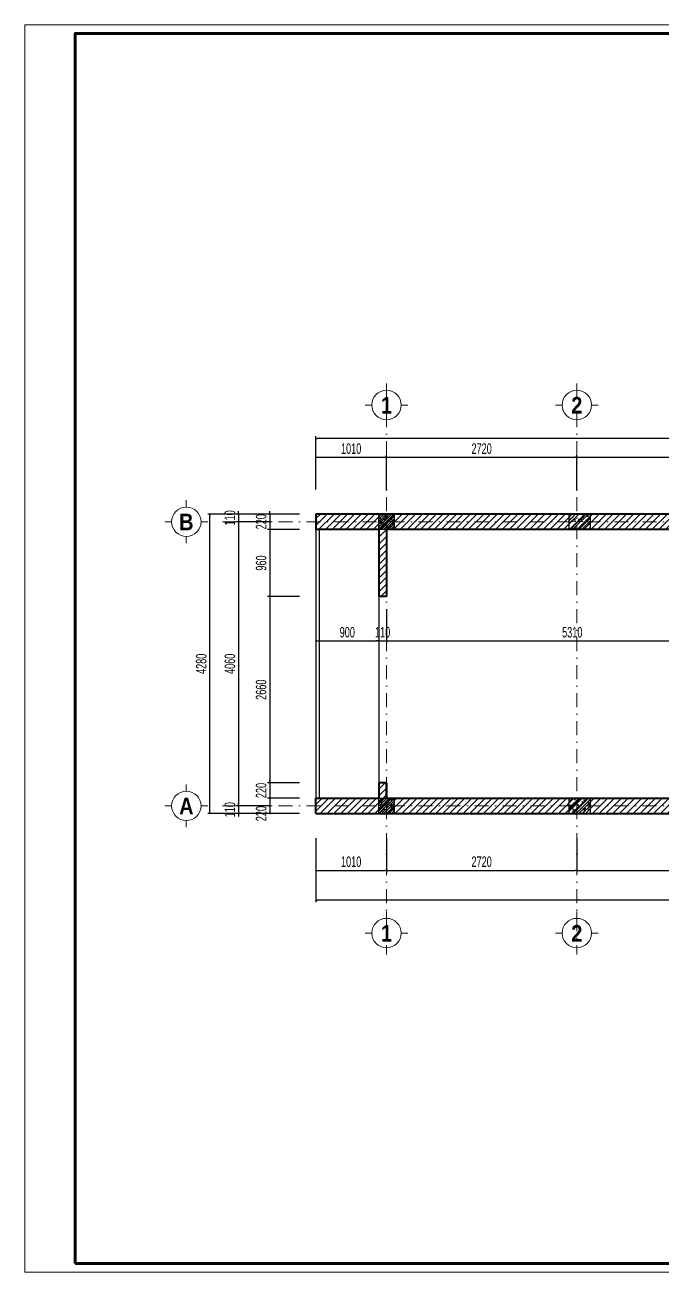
# Model space of a CAD drawing. Header units: millimetres. Extents: x 2565303 to 2664360, y -865723 to -262051.
# Drawn here: x 2629272 to 2638378, y -469725 to -451905 of the extents above; entities that cross this region are included whole.
import ezdxf
from ezdxf.enums import TextEntityAlignment as Align

# ---------------------------------------------------------------- set-up
doc = ezdxf.new("R2010")
doc.units = ezdxf.units.MM
doc.header["$LTSCALE"] = 10
doc.header["$MEASUREMENT"] = 0
doc.linetypes.add('DASHDOT', pattern=[1, 0.5, -0.25, 0, -0.25])
doc.layers.get('0').update_dxf_attribs({"linetype": 'CONTINUOUS'})
doc.layers.get('DEFPOINTS').update_dxf_attribs({"color": 10, "linetype": 'CONTINUOUS'})
for name, color, linetype in [('- Hach vl', 9, 'CONTINUOUS'), ('Khungten_LCDI', 7, 'CONTINUOUS'), ('M3', 3, 'CONTINUOUS')]:
    doc.layers.add(name, color=color, linetype=linetype)
for name, color, linetype, lineweight in [('- Nội Thất', 83, 'CONTINUOUS', 25), ('-thay1', 7, 'CONTINUOUS', 18), ('-Tường', 4, 'CONTINUOUS', 35), ('LC Dim', 8, 'CONTINUOUS', 13), ('LC Hatch', 252, 'CONTINUOUS', 5), ('LC ISO', 153, 'CONTINUOUS', 13), ('LC Net dam 1', 30, 'CONTINUOUS', 30), ('LC Net dam2', 6, 'CONTINUOUS', 40), ('LC Net manh', 250, 'CONTINUOUS', 5), ('LC Net truc', 134, 'DASHDOT', 5), ('LC Text1', 20, 'CONTINUOUS', 13)]:
    doc.layers.add(name, color=color, linetype=linetype, lineweight=lineweight)
doc.styles.add('HOATBIF', font='hoatbif.shx', dxfattribs={"width": 0.65})
doc.styles.add('Khungten', font='', dxfattribs={"width": 0.9, "height": 5000})
doc.styles.add('LC 1', font='')
doc.styles.add('Title', font='', dxfattribs={"width": 0.8})
doc.styles.get('Khungten').set_extended_font_data('.VnAvantH')
doc.styles.get('LC 1').set_extended_font_data('.VnAvantH', bold=True)
doc.styles.get('Title').set_extended_font_data('.VnBlackH')
doc.dimstyles.new('1-100 (1-60)', dxfattribs={"dimscale": 60, "dimtxt": 2.5, "dimasz": 0.35, "dimexe": 0.5, "dimexo": 0, "dimgap": 0.8, "dimtad": 1, "dimdec": 0, "dimzin": 0, "dimdsep": 46, "dimtxsty": 'HOATBIF', "dimblk1": 'DOT', "dimblk2": 'DOT', "dimsah": 1, "dimcen": -1, "dimdle": 1, "dimclrd": 256, "dimclre": 256, "dimclrt": 4, "dimadec": 3, "dimazin": 2, "dimtfac": 0.333333, "dimtdec": 0, "dimtix": 1, "dimtmove": 2, "dimatfit": 3, "dimldrblk": 'DOT', "dimfxl": 1, "dimtvp": 0.833333, "dimtolj": 1, "dimtzin": 0, "dimarcsym": 0})

# ---------------------------------------------------------------- blocks, each defined once
blk = doc.blocks.new('DOT')
at = {"layer": 'M3', "color": 0, "linetype": 'ByBlock'}
blk.add_line((-0.5, 0), (-1, 0), dxfattribs=at)
at = {"layer": 'M3', "color": 0, "linetype": 'ByBlock', "const_width": 0.5}
blk.add_lwpolyline([(-0.25, 0, 1), (0.25, 0, 1)], format="xyb", close=True, dxfattribs=at)
blk = doc.blocks.new('*D335')
at = {"layer": 'DEFPOINTS', "color": 0, "transparency": 16777216}
for p in [(2634439, -458083), (2633429, -458543), (2634439, -458543)]:
    blk.add_point(p, dxfattribs=at)
at = {"layer": 'LC Dim', "lineweight": -2, "transparency": 16777216}
for p, q in [((2633429, -458543), (2633429, -458053)), ((2633450, -458083), (2634418, -458083)), ((2634439, -458543), (2634439, -458053))]:
    blk.add_line(p, q, dxfattribs=at)
at = {"layer": 'LC Dim', "lineweight": -2, "transparency": 16777216, "xscale": 21, "yscale": 21, "zscale": 21, "rotation": 180}
blk.add_blockref('DOT', (2633429, -458083), dxfattribs=at)
at = {"layer": 'LC Dim', "lineweight": -2, "transparency": 16777216, "xscale": 21, "yscale": 21, "zscale": 21}
blk.add_blockref('DOT', (2634439, -458083), dxfattribs=at)
at = {"layer": 'LC Dim', "color": 4, "transparency": 16777216, "insert": (2633934, -457960), "char_height": 150, "attachment_point": 5, "style": 'HOATBIF'}
blk.add_mtext('\\A1;1010', dxfattribs=at)
blk = doc.blocks.new('*D336')
at = {"layer": 'DEFPOINTS', "color": 0, "transparency": 16777216}
for p in [(2637159, -458083), (2634439, -458543), (2637159, -458543)]:
    blk.add_point(p, dxfattribs=at)
at = {"layer": 'LC Dim', "lineweight": -2, "transparency": 16777216}
for p, q in [((2634439, -458543), (2634439, -458053)), ((2634460, -458083), (2637138, -458083)), ((2637159, -458543), (2637159, -458053))]:
    blk.add_line(p, q, dxfattribs=at)
at = {"layer": 'LC Dim', "lineweight": -2, "transparency": 16777216, "xscale": 21, "yscale": 21, "zscale": 21, "rotation": 180}
blk.add_blockref('DOT', (2634439, -458083), dxfattribs=at)
at = {"layer": 'LC Dim', "lineweight": -2, "transparency": 16777216, "xscale": 21, "yscale": 21, "zscale": 21}
blk.add_blockref('DOT', (2637159, -458083), dxfattribs=at)
at = {"layer": 'LC Dim', "color": 4, "transparency": 16777216, "insert": (2635799, -457960), "char_height": 150, "attachment_point": 5, "style": 'HOATBIF'}
blk.add_mtext('\\A1;2720', dxfattribs=at)
blk = doc.blocks.new('*D337')
at = {"layer": 'DEFPOINTS', "color": 0, "transparency": 16777216}
for p in [(2641359, -458083), (2637159, -458543), (2641359, -458543)]:
    blk.add_point(p, dxfattribs=at)
at = {"layer": 'LC Dim', "lineweight": -2, "transparency": 16777216}
for p, q in [((2637159, -458543), (2637159, -458053)), ((2637180, -458083), (2641338, -458083)), ((2641359, -458543), (2641359, -458053))]:
    blk.add_line(p, q, dxfattribs=at)
at = {"layer": 'LC Dim', "lineweight": -2, "transparency": 16777216, "xscale": 21, "yscale": 21, "zscale": 21, "rotation": 180}
blk.add_blockref('DOT', (2637159, -458083), dxfattribs=at)
at = {"layer": 'LC Dim', "lineweight": -2, "transparency": 16777216, "xscale": 21, "yscale": 21, "zscale": 21}
blk.add_blockref('DOT', (2641359, -458083), dxfattribs=at)
at = {"layer": 'LC Dim', "color": 4, "transparency": 16777216, "insert": (2639259, -457960), "char_height": 150, "attachment_point": 5, "style": 'HOATBIF'}
blk.add_mtext('\\A1;4200', dxfattribs=at)
blk = doc.blocks.new('*D341')
at = {"layer": 'DEFPOINTS', "color": 0, "transparency": 16777216}
for p in [(2633429, -457813), (2633429, -458543), (2648329, -458543)]:
    blk.add_point(p, dxfattribs=at)
at = {"layer": 'LC Dim', "lineweight": -2, "transparency": 16777216}
for p, q in [((2633429, -458543), (2633429, -457783)), ((2648329, -458543), (2648329, -457783)), ((2648308, -457813), (2633450, -457813))]:
    blk.add_line(p, q, dxfattribs=at)
at = {"layer": 'LC Dim', "lineweight": -2, "transparency": 16777216, "xscale": 21, "yscale": 21, "zscale": 21, "rotation": 180}
blk.add_blockref('DOT', (2633429, -457813), dxfattribs=at)
at = {"layer": 'LC Dim', "lineweight": -2, "transparency": 16777216, "xscale": 21, "yscale": 21, "zscale": 21}
blk.add_blockref('DOT', (2648329, -457813), dxfattribs=at)
at = {"layer": 'LC Dim', "color": 4, "transparency": 16777216, "insert": (2641249, -457690), "char_height": 150, "attachment_point": 5, "style": 'HOATBIF'}
blk.add_mtext('\\A1;14900', dxfattribs=at)
blk = doc.blocks.new('*D342')
at = {"layer": 'DEFPOINTS', "color": 0, "transparency": 16777216}
for p in [(2633429, -463525), (2634439, -463525), (2634439, -463985)]:
    blk.add_point(p, dxfattribs=at)
at = {"layer": 'LC Dim', "lineweight": -2, "transparency": 16777216}
for p, q in [((2633429, -463525), (2633429, -464015)), ((2634439, -463525), (2634439, -464015)), ((2633450, -463985), (2634418, -463985))]:
    blk.add_line(p, q, dxfattribs=at)
at = {"layer": 'LC Dim', "lineweight": -2, "transparency": 16777216, "xscale": 21, "yscale": 21, "zscale": 21, "rotation": 180}
blk.add_blockref('DOT', (2633429, -463985), dxfattribs=at)
at = {"layer": 'LC Dim', "lineweight": -2, "transparency": 16777216, "xscale": 21, "yscale": 21, "zscale": 21}
blk.add_blockref('DOT', (2634439, -463985), dxfattribs=at)
at = {"layer": 'LC Dim', "color": 4, "transparency": 16777216, "insert": (2633934, -463862), "char_height": 150, "attachment_point": 5, "style": 'HOATBIF'}
blk.add_mtext('\\A1;1010', dxfattribs=at)
blk = doc.blocks.new('*D343')
at = {"layer": 'DEFPOINTS', "color": 0, "transparency": 16777216}
for p in [(2634439, -463525), (2637159, -463525), (2637159, -463985)]:
    blk.add_point(p, dxfattribs=at)
at = {"layer": 'LC Dim', "lineweight": -2, "transparency": 16777216}
for p, q in [((2634439, -463525), (2634439, -464015)), ((2637159, -463525), (2637159, -464015)), ((2634460, -463985), (2637138, -463985))]:
    blk.add_line(p, q, dxfattribs=at)
at = {"layer": 'LC Dim', "lineweight": -2, "transparency": 16777216, "xscale": 21, "yscale": 21, "zscale": 21, "rotation": 180}
blk.add_blockref('DOT', (2634439, -463985), dxfattribs=at)
at = {"layer": 'LC Dim', "lineweight": -2, "transparency": 16777216, "xscale": 21, "yscale": 21, "zscale": 21}
blk.add_blockref('DOT', (2637159, -463985), dxfattribs=at)
at = {"layer": 'LC Dim', "color": 4, "transparency": 16777216, "insert": (2635799, -463862), "char_height": 150, "attachment_point": 5, "style": 'HOATBIF'}
blk.add_mtext('\\A1;2720', dxfattribs=at)
blk = doc.blocks.new('*D344')
at = {"layer": 'DEFPOINTS', "color": 0, "transparency": 16777216}
for p in [(2637159, -463525), (2641359, -463525), (2641359, -463985)]:
    blk.add_point(p, dxfattribs=at)
at = {"layer": 'LC Dim', "lineweight": -2, "transparency": 16777216}
for p, q in [((2637159, -463525), (2637159, -464015)), ((2641359, -463525), (2641359, -464015)), ((2637180, -463985), (2641338, -463985))]:
    blk.add_line(p, q, dxfattribs=at)
at = {"layer": 'LC Dim', "lineweight": -2, "transparency": 16777216, "xscale": 21, "yscale": 21, "zscale": 21, "rotation": 180}
blk.add_blockref('DOT', (2637159, -463985), dxfattribs=at)
at = {"layer": 'LC Dim', "lineweight": -2, "transparency": 16777216, "xscale": 21, "yscale": 21, "zscale": 21}
blk.add_blockref('DOT', (2641359, -463985), dxfattribs=at)
at = {"layer": 'LC Dim', "color": 4, "transparency": 16777216, "insert": (2639259, -463862), "char_height": 150, "attachment_point": 5, "style": 'HOATBIF'}
blk.add_mtext('\\A1;4200', dxfattribs=at)
blk = doc.blocks.new('*D348')
at = {"layer": 'DEFPOINTS', "color": 0, "transparency": 16777216}
for p in [(2633429, -463525), (2648329, -463525), (2633429, -464412)]:
    blk.add_point(p, dxfattribs=at)
at = {"layer": 'LC Dim', "lineweight": -2, "transparency": 16777216}
for p, q in [((2633429, -463525), (2633429, -464442)), ((2648329, -463525), (2648329, -464442)), ((2648308, -464412), (2633450, -464412))]:
    blk.add_line(p, q, dxfattribs=at)
at = {"layer": 'LC Dim', "lineweight": -2, "transparency": 16777216, "xscale": 21, "yscale": 21, "zscale": 21, "rotation": 180}
blk.add_blockref('DOT', (2633429, -464412), dxfattribs=at)
at = {"layer": 'LC Dim', "lineweight": -2, "transparency": 16777216, "xscale": 21, "yscale": 21, "zscale": 21}
blk.add_blockref('DOT', (2648329, -464412), dxfattribs=at)
at = {"layer": 'LC Dim', "color": 4, "transparency": 16777216, "insert": (2641249, -464277), "char_height": 150, "attachment_point": 5, "style": 'HOATBIF'}
blk.add_mtext('\\A1;14900', dxfattribs=at)
blk = doc.blocks.new('*D349')
at = {"layer": 'DEFPOINTS', "color": 0, "transparency": 16777216}
for p in [(2632325, -459004), (2632771, -458894), (2632771, -459004)]:
    blk.add_point(p, dxfattribs=at)
at = {"layer": 'LC Dim', "lineweight": -2, "transparency": 16777216}
for p, q in [((2632325, -458873), (2632325, -458852)), ((2632771, -458894), (2632295, -458894)), ((2632771, -459004), (2632295, -459004)), ((2632325, -458894), (2632325, -459004)), ((2632325, -459025), (2632325, -459046))]:
    blk.add_line(p, q, dxfattribs=at)
at = {"layer": 'LC Dim', "lineweight": -2, "transparency": 16777216, "xscale": 21, "yscale": 21, "zscale": 21}
for p, rotation in [((2632325, -458894), 270), ((2632325, -459004), 90)]:
    blk.add_blockref('DOT', p, dxfattribs=dict(at, rotation=rotation))
at = {"layer": 'LC Dim', "color": 4, "transparency": 16777216, "insert": (2632202, -458949), "char_height": 150, "attachment_point": 5, "rotation": 90, "style": 'HOATBIF'}
blk.add_mtext('\\A1;110', dxfattribs=at)
blk = doc.blocks.new('*D350')
at = {"layer": 'DEFPOINTS', "color": 0, "transparency": 16777216}
for p in [(2632771, -459004), (2632325, -463064), (2632771, -463064)]:
    blk.add_point(p, dxfattribs=at)
at = {"layer": 'LC Dim', "lineweight": -2, "transparency": 16777216}
for p, q in [((2632771, -459004), (2632295, -459004)), ((2632325, -459025), (2632325, -463043)), ((2632771, -463064), (2632295, -463064))]:
    blk.add_line(p, q, dxfattribs=at)
at = {"layer": 'LC Dim', "lineweight": -2, "transparency": 16777216, "xscale": 21, "yscale": 21, "zscale": 21}
for p, rotation in [((2632325, -459004), 90), ((2632325, -463064), 270)]:
    blk.add_blockref('DOT', p, dxfattribs=dict(at, rotation=rotation))
at = {"layer": 'LC Dim', "color": 4, "transparency": 16777216, "insert": (2632202, -461034), "char_height": 150, "attachment_point": 5, "rotation": 90, "style": 'HOATBIF'}
blk.add_mtext('\\A1;4060', dxfattribs=at)
blk = doc.blocks.new('*D351')
at = {"layer": 'DEFPOINTS', "color": 0, "transparency": 16777216}
for p in [(2632771, -463064), (2632325, -463174), (2632771, -463174)]:
    blk.add_point(p, dxfattribs=at)
at = {"layer": 'LC Dim', "lineweight": -2, "transparency": 16777216}
for p, q in [((2632771, -463064), (2632295, -463064)), ((2632325, -463043), (2632325, -463022)), ((2632325, -463064), (2632325, -463174)), ((2632771, -463174), (2632295, -463174)), ((2632325, -463195), (2632325, -463216))]:
    blk.add_line(p, q, dxfattribs=at)
at = {"layer": 'LC Dim', "lineweight": -2, "transparency": 16777216, "xscale": 21, "yscale": 21, "zscale": 21}
for p, rotation in [((2632325, -463064), 270), ((2632325, -463174), 90)]:
    blk.add_blockref('DOT', p, dxfattribs=dict(at, rotation=rotation))
at = {"layer": 'LC Dim', "color": 4, "transparency": 16777216, "insert": (2632202, -463119), "char_height": 150, "attachment_point": 5, "rotation": 90, "style": 'HOATBIF'}
blk.add_mtext('\\A1;110', dxfattribs=at)
blk = doc.blocks.new('*D352')
at = {"layer": 'DEFPOINTS', "color": 0, "transparency": 16777216}
for p in [(2631915, -458894), (2632771, -458894), (2632771, -463174)]:
    blk.add_point(p, dxfattribs=at)
at = {"layer": 'LC Dim', "lineweight": -2, "transparency": 16777216}
for p, q in [((2632771, -458894), (2631885, -458894)), ((2631915, -463153), (2631915, -458915)), ((2632771, -463174), (2631885, -463174))]:
    blk.add_line(p, q, dxfattribs=at)
at = {"layer": 'LC Dim', "lineweight": -2, "transparency": 16777216, "xscale": 21, "yscale": 21, "zscale": 21}
for p, rotation in [((2631915, -458894), 90), ((2631915, -463174), 270)]:
    blk.add_blockref('DOT', p, dxfattribs=dict(at, rotation=rotation))
at = {"layer": 'LC Dim', "color": 4, "transparency": 16777216, "insert": (2631792, -461034), "char_height": 150, "attachment_point": 5, "rotation": 90, "style": 'HOATBIF'}
blk.add_mtext('\\A1;4280', dxfattribs=at)
blk = doc.blocks.new('lcdi fix')
at = {"layer": 'DEFPOINTS', "lineweight": 0}
blk.add_lwpolyline([(-1200, -14850), (-1200, 14850), (40800, 14850), (40800, -14850)], close=True, dxfattribs=at)
at = {"layer": 'Khungten_LCDI', "color": 5, "lineweight": 60}
blk.add_lwpolyline([(0, -14650), (0, 14650), (40600, 14650), (40600, -14650)], close=True, dxfattribs=at)
at = {"color": 7, "style": 'Khungten', "width": 0.8}
for tag, p in [('REVISION', (39499, -10746)), ('NGAYHT', (39546, -11609))]:
    blk.add_attdef(tag, text='', height=200, dxfattribs=at).set_placement(p, align=Align.CENTER)
at = {"layer": 'LC Text1', "style": 'Title', "width": 1.485915}
for tag, p, p2 in [('TENBANVE1', (36913, -8886), (40339, -8886)), ('TENBANVE2', (36913, -9562), (40339, -9562))]:
    blk.add_attdef(tag, text='', height=250, dxfattribs=at).set_placement(p, p2, align=Align.FIT)
at = {"layer": 'LC Text1', "style": 'Title', "width": 0.7}
blk.add_attdef('SOBANVE', text='', height=250, dxfattribs=at).set_placement((39562, -13896), align=Align.CENTER)
blk = doc.blocks.new('gfs')
at = {"layer": '- Hach vl', "ltscale": 0.2}
h = blk.add_hatch(dxfattribs=at)
h.set_pattern_fill('ANSI31', color=256, scale=200, style=0)
h.set_pattern_definition([(45, (3894016.553, -231657.651), (-17.67766953, 17.67766953), [])])
h.paths.add_polyline_path([(2119996, -313176), (2119887, -313176), (2119887, -313286), (2119996, -313286)])
h.paths.add_polyline_path([(2119887, -313176), (2119777, -313176), (2119777, -313286), (2119887, -313286)])
h.paths.add_polyline_path([(2119887, -313066), (2119777, -313066), (2119777, -313176), (2119887, -313176)])
h.paths.add_polyline_path([(2119996, -313066), (2119887, -313066), (2119887, -313176), (2119996, -313176)])
h = blk.add_hatch(dxfattribs=at)
h.set_pattern_fill('AR-CONC', color=256, scale=20, style=0)
h.set_pattern_definition([(50, (3894016.55, -231657.65), (143.4520365, -12.550427), [15, -165]), (355, (3894016.55, -231657.65), (-27.750267, 150.438427), [12, -132]), (100.4514, (3894028.51, -231658.7), (115.701876, 137.887908), [12.748038, -140.228422]), (46.1842, (3894016.55, -231617.65), (213.44821, -33.103803), [22.5, -247.5]), (96.6356, (3894034.34, -231620.4), (186.93254, 194.823574), [19.122058, -210.3426]), (351.1842, (3894016.55, -231617.65), (186.93239, 194.82372), [18, -198]), (21, (3894036.55, -231627.65), (119.3814104, -80.523778), [15, -165]), (326, (3894036.55, -231627.65), (48.663066, 145.030009), [12, -132]), (71.4514, (3894046.5, -231634.36), (168.044526, 64.506099), [12.748038, -140.228422]), (37.5, (3894016.553, -231657.65), (2.431971, 66.5787708), [0, -130.4, 0, -134, 0, -132.5]), (7.5, (3894016.55, -231657.65), (52.6139075, 78.8823424), [0, -76.4, 0, -127.4, 0, -50.5]), (327.5, (3893971.953, -231657.65), (106.7644872, -4.5109743), [0, -50, 0, -156, 0, -207]), (317.5, (3893951.95, -231657.65), (116.637234, 20.0209965), [0, -65, 0, -103.6, 0, -147])])
h.paths.add_polyline_path([(2119996, -313176), (2119887, -313176), (2119887, -313286), (2119996, -313286)])
h.paths.add_polyline_path([(2119887, -313176), (2119777, -313176), (2119777, -313286), (2119887, -313286)])
h.paths.add_polyline_path([(2119887, -313066), (2119777, -313066), (2119777, -313176), (2119887, -313176)])
h.paths.add_polyline_path([(2119996, -313066), (2119887, -313066), (2119887, -313176), (2119996, -313176)])
at = {"layer": 'LC Net dam 1'}
blk.add_lwpolyline([(2119777, -313066), (2119997, -313066), (2119997, -313286), (2119777, -313286)], close=True, dxfattribs=at)
blk = doc.blocks.new('c22x30')
at = {"layer": 'LC Hatch'}
h = blk.add_hatch(dxfattribs=at)
h.set_pattern_fill('BTCT', color=256, scale=25)
h.set_pattern_definition([(50, (-619188.45, -138015.9), (179.315046, -15.688034), [18.75, -206.25]), (355, (-619188.45, -138015.9), (-34.687833, 188.048033), [15, -165]), (100.4514, (-619173.5, -138017.21), (144.627345, 172.359886), [15.93505, -175.28553]), (46.1842, (-619188.45, -137965.9), (266.81026, -41.37975), [28.125, -309.375]), (96.6356, (-619166.22, -137969.35), (233.66568, 243.52947), [23.90257, -262.92825]), (351.1842, (-619188.45, -137965.9), (233.66549, 243.52965), [22.5, -247.5]), (21, (-619163.45, -137978.4), (149.226763, -100.654723), [18.75, -206.25]), (326, (-619163.45, -137978.4), (60.828833, 181.28751), [15, -165]), (71.4514, (-619151.02, -137986.79), (210.055657, 80.632624), [15.93505, -175.28553]), (37.5, (-619188.45, -138015.9), (3.039964, 83.2234635), [0, -163, 0, -167.5, 0, -165.625]), (7.5, (-619188.45, -138015.9), (65.767384, 98.602928), [0, -95.5, 0, -159.25, 0, -63.125]), (327.5, (-619244.2, -138015.9), (133.455609, -5.638718), [0, -62.5, 0, -195, 0, -258.75]), (317.5, (-619269.2, -138015.9), (145.796542, 25.026246), [0, -81.25, 0, -129.5, 0, -183.75]), (45, (-619188.45, -138015.9), (-66.291261, 66.291261), []), (45, (-619144.26, -138015.9), (-66.291261, 66.291261), [])])
h.paths.add_polyline_path([(0, 0), (0, -220), (300, -220), (300, 0)])
at = {"layer": 'LC Net dam 1'}
blk.add_lwpolyline([(0, 0), (300, 0), (300, -220), (0, -220)], close=True, dxfattribs=at)
blk = doc.blocks.new('he cot')
at = {"layer": '-Tường'}
for p in [(551956, -92941), (565736, -92941), (551956, -97001), (565736, -97001)]:
    blk.add_blockref('gfs', p, dxfattribs=at)
at = {"layer": 'LC Net dam 1'}
for p in [(2674453, -406007), (2678573, -406007), (2681173, -406007), (2674453, -410067), (2678573, -410067), (2681173, -410067)]:
    blk.add_blockref('c22x30', p, dxfattribs=at)
blk = doc.blocks.new('*D415')
at = {"layer": 'DEFPOINTS', "color": 0, "transparency": 16777216}
for p in [(2633196, -458894), (2632771, -459114), (2633196, -459114)]:
    blk.add_point(p, dxfattribs=at)
at = {"layer": 'LC Dim', "lineweight": -2, "transparency": 16777216}
for p, q in [((2632771, -458873), (2632771, -458852)), ((2633196, -458894), (2632741, -458894)), ((2632771, -458894), (2632771, -459114)), ((2633196, -459114), (2632741, -459114)), ((2632771, -459135), (2632771, -459156))]:
    blk.add_line(p, q, dxfattribs=at)
at = {"layer": 'LC Dim', "lineweight": -2, "transparency": 16777216, "xscale": 21, "yscale": 21, "zscale": 21}
for p, rotation in [((2632771, -458894), 270), ((2632771, -459114), 90)]:
    blk.add_blockref('DOT', p, dxfattribs=dict(at, rotation=rotation))
at = {"layer": 'LC Dim', "color": 4, "transparency": 16777216, "insert": (2632648, -459004), "char_height": 150, "attachment_point": 5, "rotation": 90, "style": 'HOATBIF'}
blk.add_mtext('\\A1;220', dxfattribs=at)
blk = doc.blocks.new('*D416')
at = {"layer": 'DEFPOINTS', "color": 0, "transparency": 16777216}
for p in [(2633196, -459114), (2632771, -460074), (2633196, -460074)]:
    blk.add_point(p, dxfattribs=at)
at = {"layer": 'LC Dim', "lineweight": -2, "transparency": 16777216}
for p, q in [((2633196, -459114), (2632741, -459114)), ((2632771, -459135), (2632771, -460053)), ((2633196, -460074), (2632741, -460074))]:
    blk.add_line(p, q, dxfattribs=at)
at = {"layer": 'LC Dim', "lineweight": -2, "transparency": 16777216, "xscale": 21, "yscale": 21, "zscale": 21}
for p, rotation in [((2632771, -459114), 90), ((2632771, -460074), 270)]:
    blk.add_blockref('DOT', p, dxfattribs=dict(at, rotation=rotation))
at = {"layer": 'LC Dim', "color": 4, "transparency": 16777216, "insert": (2632648, -459594), "char_height": 150, "attachment_point": 5, "rotation": 90, "style": 'HOATBIF'}
blk.add_mtext('\\A1;960', dxfattribs=at)
blk = doc.blocks.new('*D417')
at = {"layer": 'DEFPOINTS', "color": 0, "transparency": 16777216}
for p in [(2633196, -460074), (2632771, -462734), (2633196, -462734)]:
    blk.add_point(p, dxfattribs=at)
at = {"layer": 'LC Dim', "lineweight": -2, "transparency": 16777216}
for p, q in [((2633196, -460074), (2632741, -460074)), ((2632771, -460095), (2632771, -462713)), ((2633196, -462734), (2632741, -462734))]:
    blk.add_line(p, q, dxfattribs=at)
at = {"layer": 'LC Dim', "lineweight": -2, "transparency": 16777216, "xscale": 21, "yscale": 21, "zscale": 21}
for p, rotation in [((2632771, -460074), 90), ((2632771, -462734), 270)]:
    blk.add_blockref('DOT', p, dxfattribs=dict(at, rotation=rotation))
at = {"layer": 'LC Dim', "color": 4, "transparency": 16777216, "insert": (2632648, -461404), "char_height": 150, "attachment_point": 5, "rotation": 90, "style": 'HOATBIF'}
blk.add_mtext('\\A1;2660', dxfattribs=at)
blk = doc.blocks.new('*D418')
at = {"layer": 'DEFPOINTS', "color": 0, "transparency": 16777216}
for p in [(2633196, -462734), (2632771, -462954), (2633196, -462954)]:
    blk.add_point(p, dxfattribs=at)
at = {"layer": 'LC Dim', "lineweight": -2, "transparency": 16777216}
for p, q in [((2633196, -462734), (2632741, -462734)), ((2632771, -462713), (2632771, -462692)), ((2632771, -462734), (2632771, -462954)), ((2633196, -462954), (2632741, -462954)), ((2632771, -462975), (2632771, -462996))]:
    blk.add_line(p, q, dxfattribs=at)
at = {"layer": 'LC Dim', "lineweight": -2, "transparency": 16777216, "xscale": 21, "yscale": 21, "zscale": 21}
for p, rotation in [((2632771, -462734), 270), ((2632771, -462954), 90)]:
    blk.add_blockref('DOT', p, dxfattribs=dict(at, rotation=rotation))
at = {"layer": 'LC Dim', "color": 4, "transparency": 16777216, "insert": (2632648, -462844), "char_height": 150, "attachment_point": 5, "rotation": 90, "style": 'HOATBIF'}
blk.add_mtext('\\A1;220', dxfattribs=at)
blk = doc.blocks.new('*D419')
at = {"layer": 'DEFPOINTS', "color": 0, "transparency": 16777216}
for p in [(2633196, -462954), (2632771, -463174), (2633196, -463174)]:
    blk.add_point(p, dxfattribs=at)
at = {"layer": 'LC Dim', "lineweight": -2, "transparency": 16777216}
for p, q in [((2633196, -462954), (2632741, -462954)), ((2632771, -462975), (2632771, -463153)), ((2633196, -463174), (2632741, -463174))]:
    blk.add_line(p, q, dxfattribs=at)
at = {"layer": 'LC Dim', "lineweight": -2, "transparency": 16777216, "xscale": 21, "yscale": 21, "zscale": 21}
for p, rotation in [((2632771, -462954), 90), ((2632771, -463174), 270)]:
    blk.add_blockref('DOT', p, dxfattribs=dict(at, rotation=rotation))
at = {"layer": 'LC Dim', "color": 4, "transparency": 16777216, "insert": (2632648, -463174), "char_height": 150, "attachment_point": 5, "rotation": 90, "style": 'HOATBIF'}
blk.add_mtext('\\A1;220', dxfattribs=at)
blk = doc.blocks.new('TTRUC')
at = {"layer": 'LC ISO'}
for p, q in [((0, 6.95), (0, 10.13)), ((-6.95, 0), (-10.13, 0)), ((6.95, 0), (10.13, 0)), ((0, -6.95), (0, -10.13))]:
    blk.add_line(p, q, dxfattribs=at)
at = {"layer": 'LC Net manh'}
blk.add_circle((0, 0), 6.95, dxfattribs=at)
blk = doc.blocks.new('*D541')
at = {"layer": 'DEFPOINTS', "color": 0, "transparency": 16777216}
for p in [(2633429, -460290), (2634329, -460290), (2634329, -460707)]:
    blk.add_point(p, dxfattribs=at)
at = {"layer": 'LC Dim', "lineweight": -2, "transparency": 16777216}
for p, q in [((2633429, -460290), (2633429, -460737)), ((2634329, -460290), (2634329, -460737)), ((2633450, -460707), (2634308, -460707))]:
    blk.add_line(p, q, dxfattribs=at)
at = {"layer": 'LC Dim', "lineweight": -2, "transparency": 16777216, "xscale": 21, "yscale": 21, "zscale": 21, "rotation": 180}
blk.add_blockref('DOT', (2633429, -460707), dxfattribs=at)
at = {"layer": 'LC Dim', "lineweight": -2, "transparency": 16777216, "xscale": 21, "yscale": 21, "zscale": 21}
blk.add_blockref('DOT', (2634329, -460707), dxfattribs=at)
at = {"layer": 'LC Dim', "color": 4, "transparency": 16777216, "insert": (2633879, -460584), "char_height": 150, "attachment_point": 5, "style": 'HOATBIF'}
blk.add_mtext('\\A1;900', dxfattribs=at)
blk = doc.blocks.new('*D542')
at = {"layer": 'DEFPOINTS', "color": 0, "transparency": 16777216}
for p in [(2634329, -460290), (2634439, -460252), (2634439, -460707)]:
    blk.add_point(p, dxfattribs=at)
at = {"layer": 'LC Dim', "lineweight": -2, "transparency": 16777216}
for p, q in [((2634329, -460290), (2634329, -460737)), ((2634439, -460252), (2634439, -460737)), ((2634308, -460707), (2634287, -460707)), ((2634329, -460707), (2634439, -460707)), ((2634460, -460707), (2634481, -460707))]:
    blk.add_line(p, q, dxfattribs=at)
at = {"layer": 'LC Dim', "lineweight": -2, "transparency": 16777216, "xscale": 21, "yscale": 21, "zscale": 21}
blk.add_blockref('DOT', (2634329, -460707), dxfattribs=at)
at = {"layer": 'LC Dim', "lineweight": -2, "transparency": 16777216, "xscale": 21, "yscale": 21, "zscale": 21, "rotation": 180}
blk.add_blockref('DOT', (2634439, -460707), dxfattribs=at)
at = {"layer": 'LC Dim', "color": 4, "transparency": 16777216, "insert": (2634384, -460584), "char_height": 150, "attachment_point": 5, "style": 'HOATBIF'}
blk.add_mtext('\\A1;110', dxfattribs=at)
blk = doc.blocks.new('*D543')
at = {"layer": 'DEFPOINTS', "color": 0, "transparency": 16777216}
for p in [(2634439, -460252), (2639749, -460290), (2639749, -460707)]:
    blk.add_point(p, dxfattribs=at)
at = {"layer": 'LC Dim', "lineweight": -2, "transparency": 16777216}
for p, q in [((2634439, -460252), (2634439, -460737)), ((2639749, -460290), (2639749, -460737)), ((2634460, -460707), (2639728, -460707))]:
    blk.add_line(p, q, dxfattribs=at)
at = {"layer": 'LC Dim', "lineweight": -2, "transparency": 16777216, "xscale": 21, "yscale": 21, "zscale": 21, "rotation": 180}
blk.add_blockref('DOT', (2634439, -460707), dxfattribs=at)
at = {"layer": 'LC Dim', "lineweight": -2, "transparency": 16777216, "xscale": 21, "yscale": 21, "zscale": 21}
blk.add_blockref('DOT', (2639749, -460707), dxfattribs=at)
at = {"layer": 'LC Dim', "color": 4, "transparency": 16777216, "insert": (2637094, -460584), "char_height": 150, "attachment_point": 5, "style": 'HOATBIF'}
blk.add_mtext('\\A1;5310', dxfattribs=at)

msp = doc.modelspace()

# ---------------------------------------------------------------- hatches: boundary and pattern name
at = {"layer": 'LC Hatch', "ltscale": 0.3}
h = msp.add_hatch(dxfattribs=at)
h.set_pattern_fill('ANSI31', color=256, scale=550, style=0)
h.set_pattern_definition([(45, (-363.3, -47596.82), (-48.6135912, 48.6135912), [])])
h.paths.add_polyline_path([(2641359.4, -459264.1), (2641059.4, -459264.1), (2641059.4, -459114.1), (2641004.4, -459114.1), (2641004.4, -459319.1), (2641359.4, -459319.1)], flags=17)
h.paths.add_polyline_path([(2648329.4, -458894.1), (2633429.4, -458894.1), (2633429.4, -459114.1), (2634329.4, -459114.1), (2634329.4, -460074.1), (2634439.4, -460074.1), (2634439.4, -459114.1), (2639749.4, -459114.1), (2639749.4, -462024.1), (2639859.4, -462024.1), (2639859.4, -461874.1), (2640499.4, -461874.1), (2640499.4, -461764.1), (2639859.4, -461764.1), (2639859.4, -459114.1), (2641359.4, -459114.1), (2641359.4, -461764.1), (2641249.4, -461764.1), (2641249.4, -461874.1), (2641469.4, -461874.1), (2641469.4, -459114.1), (2643769.4, -459114.1), (2643769.4, -462024.1), (2643879.4, -462024.1), (2643879.4, -459114.1), (2648219.4, -459114.1), (2648219.4, -460334.1), (2648329.4, -460334.1)])
h.paths.add_polyline_path([(2648329.4, -461734.1), (2648219.4, -461734.1), (2648219.4, -462954.1), (2634439.4, -462954.1), (2634439.4, -462734.1), (2634329.4, -462734.1), (2634329.4, -462954.1), (2633429.4, -462954.1), (2633429.4, -463174.1), (2648329.4, -463174.1)])

# ---------------------------------------------------------------- linework, layer by layer
at = {"layer": '- Nội Thất'}
for p, q in [((2633429.4, -459114.1), (2633429.4, -462954.1)), ((2633479.4, -459114.1), (2633479.4, -462954.1)), ((2634329.4, -460074.1), (2634329.4, -462734.1))]:
    msp.add_line(p, q, dxfattribs=at)
at = {"layer": 'LC Net dam2'}
for p, q in [((2648329.4, -458894.1), (2633429.4, -458894.1)), ((2633429.4, -458894.1), (2633429.4, -459114.1)), ((2634329.4, -459114.1), (2633429.4, -459114.1)), ((2634329.4, -459114.1), (2634329.4, -460074.1)), ((2634439.4, -459114.1), (2634439.4, -460074.1)), ((2639749.4, -459114.1), (2634439.4, -459114.1)), ((2634439.4, -460074.1), (2634329.4, -460074.1)), ((2634329.4, -462734.1), (2634329.4, -462954.1)), ((2634439.4, -462734.1), (2634329.4, -462734.1)), ((2634439.4, -462734.1), (2634439.4, -462954.1)), ((2634439.4, -462954.1), (2634439.4, -462734.1)), ((2633429.4, -462954.1), (2634329.4, -462954.1)), ((2633429.4, -463174.1), (2633429.4, -462954.1)), ((2634439.4, -462954.1), (2648219.4, -462954.1)), ((2633429.4, -463174.1), (2648329.4, -463174.1))]:
    msp.add_line(p, q, dxfattribs=at)
at = {"layer": 'LC Net truc', "ltscale": 40}
for p, q in [((2634439.4, -457052.9), (2634439.4, -465180.2)), ((2637159.4, -457052.9), (2637159.4, -465180.2)), ((2650299.4, -459004.1), (2631930.3, -459004.1)), ((2650299.4, -463064.1), (2631930.3, -463064.1))]:
    msp.add_line(p, q, dxfattribs=at)

# ---------------------------------------------------------------- block references
at = {"layer": '-thay1', "xscale": 0.6000000155618181, "yscale": 0.6000000155618181, "zscale": 0.6000000155618181}
msp.add_blockref('lcdi fix', (2629992, -460815.2), dxfattribs=at)
at = {"layer": '-Tường'}
msp.add_blockref('he cot', (-37403.3, -52886.7), dxfattribs=at)
at = {"layer": 'LC ISO', "xscale": 30.23532588053422, "yscale": 30.23532588053422, "zscale": 30.23532588053422}
for p in [(2634439.4, -457335.9), (2637159.4, -457335.9), (2631578.6, -459004.1), (2631578.6, -463064.1), (2634439.4, -464881.4), (2637159.4, -464881.4)]:
    msp.add_blockref('TTRUC', p, dxfattribs=at)

# ---------------------------------------------------------------- texts
at = {"layer": 'LC Text1', "ltscale": 0.2, "style": 'LC 1', "width": 0.9}
for s, p in [('1', (2634439.4, -457528.5)), ('2', (2637159.4, -457528.5)), ('b', (2631578.6, -459196.7)), ('a', (2631578.6, -463256.7)), ('1', (2634439.4, -465074)), ('2', (2637159.4, -465074))]:
    msp.add_text(s, height=236.7, dxfattribs=at).set_placement(p, align=Align.BOTTOM_CENTER)

# ---------------------------------------------------------------- dimensions: what is measured, and where the dimension line sits
at = {"layer": 'LC Dim'}
for base, p1, p2, picture, middle in [((2633429.4, -457813.5), (2648329.4, -458543), (2633429.4, -458543), '*D341', (2641249.4, -457690.5)), ((2633429.4, -464412.2), (2648329.4, -463525.3), (2633429.4, -463525.3), '*D348', (2641249.4, -464276.7))]:
    dim = msp.add_linear_dim(base=base, p1=p1, p2=p2, dimstyle='1-100 (1-60)', dxfattribs=at)
    dim.commit()
    dim.dimension.update_dxf_attribs({"geometry": picture, "text_midpoint": middle, "dimtype": 160})
for base, p1, p2, picture, middle in [((2634439.4, -458083.1), (2633429.4, -458543), (2634439.4, -458543), '*D335', (2633934.4, -457960.1)), ((2637159.4, -458083.1), (2634439.4, -458543), (2637159.4, -458543), '*D336', (2635799.4, -457960.1)), ((2641359.4, -458083.1), (2637159.4, -458543), (2641359.4, -458543), '*D337', (2639259.4, -457960.1)), ((2634329.4, -460706.5), (2633429.4, -460289.6), (2634329.4, -460289.6), '*D541', (2633879.4, -460583.5)), ((2634439.4, -460706.5), (2634329.4, -460289.6), (2634439.4, -460252.1), '*D542', (2634384.4, -460583.5)), ((2639749.4, -460706.5), (2634439.4, -460252.1), (2639749.4, -460289.6), '*D543', (2637094.4, -460583.5)), ((2634439.4, -463985.1), (2633429.4, -463525.3), (2634439.4, -463525.3), '*D342', (2633934.4, -463862.1)), ((2637159.4, -463985.1), (2634439.4, -463525.3), (2637159.4, -463525.3), '*D343', (2635799.4, -463862.1)), ((2641359.4, -463985.1), (2637159.4, -463525.3), (2641359.4, -463525.3), '*D344', (2639259.4, -463862.1))]:
    dim = msp.add_linear_dim(base=base, p1=p1, p2=p2, dimstyle='1-100 (1-60)', dxfattribs=at)
    dim.commit()
    dim.dimension.update_dxf_attribs({"geometry": picture, "text_midpoint": middle})
for base, p1, p2, picture, middle in [((2632324.8, -459004.1), (2632771.3, -458894.1), (2632771.3, -459004.1), '*D349', (2632201.8, -458949.1)), ((2632771.3, -459114.1), (2633196, -458894.1), (2633196, -459114.1), '*D415', (2632648.3, -459004.1)), ((2631914.9, -458894.1), (2632771.3, -463174.1), (2632771.3, -458894.1), '*D352', (2631791.9, -461034.1)), ((2632324.8, -463064.1), (2632771.3, -459004.1), (2632771.3, -463064.1), '*D350', (2632201.8, -461034.1)), ((2632771.3, -460074.1), (2633196, -459114.1), (2633196, -460074.1), '*D416', (2632648.3, -459594.1)), ((2632771.3, -462734.1), (2633196, -460074.1), (2633196, -462734.1), '*D417', (2632648.3, -461404.1)), ((2632771.3, -462954.1), (2633196, -462734.1), (2633196, -462954.1), '*D418', (2632648.3, -462844.1)), ((2632324.8, -463174.1), (2632771.3, -463064.1), (2632771.3, -463174.1), '*D351', (2632201.8, -463119.1))]:
    dim = msp.add_linear_dim(base=base, p1=p1, p2=p2, angle=90, dimstyle='1-100 (1-60)', dxfattribs=at)
    dim.commit()
    dim.dimension.update_dxf_attribs({"geometry": picture, "text_midpoint": middle})
dim = msp.add_linear_dim(base=(2632771.3, -463174.1), p1=(2633196, -462954.1), p2=(2633196, -463174.1), angle=90, dimstyle='1-100 (1-60)', dxfattribs=at)
dim.commit()
dim.dimension.update_dxf_attribs({"geometry": '*D419', "text_midpoint": (2632648.3, -463174.1), "dimtype": 160})

doc.saveas('drawing.dxf')
